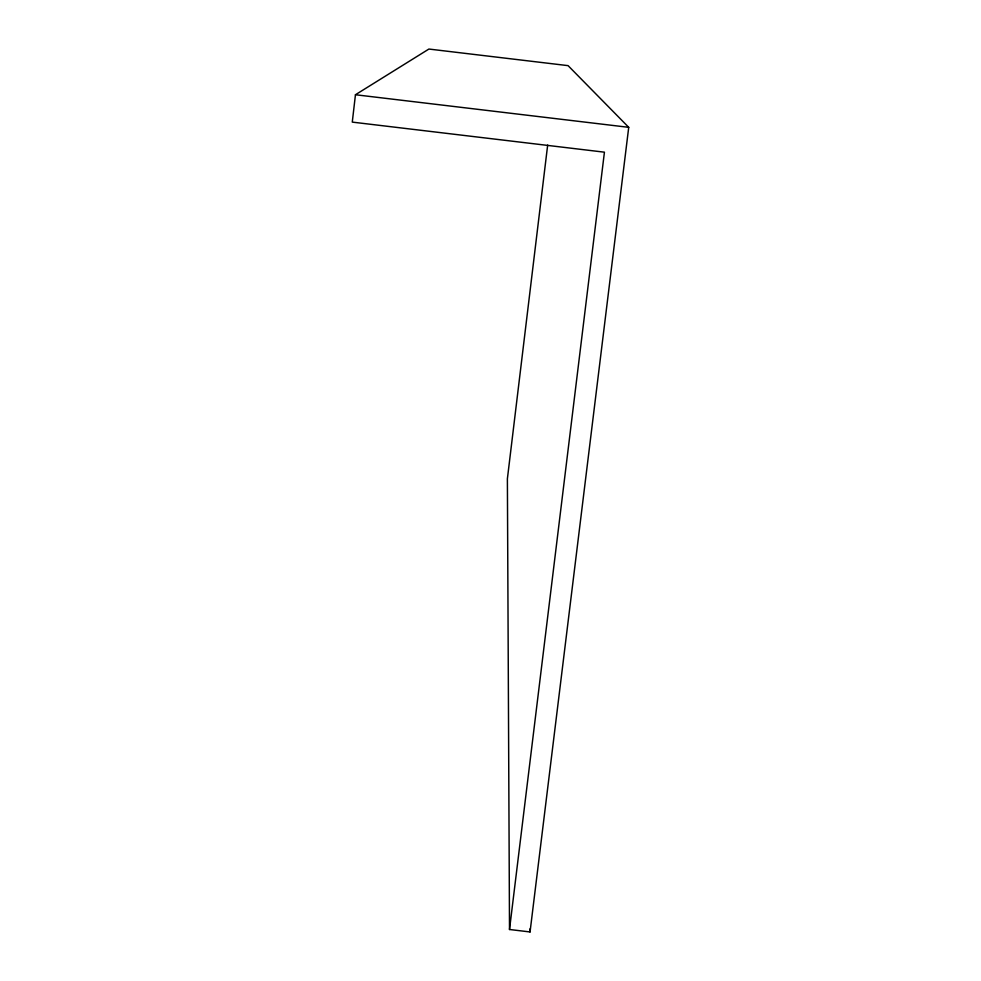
<?xml version="1.0" encoding="UTF-8"?>
<svg xmlns="http://www.w3.org/2000/svg" width="981" height="981" viewBox="0 0 981 981"><rect width="100%" height="100%" fill="white"/><g stroke="black" fill="none" stroke-linecap="round" stroke-linejoin="round"><path stroke-width="1.47" d="M355.453 94.74L352.277 122.11L604.431 152.178L509.507 929.498L530.047 931.95L628.723 127.334L568.073 65.641L428.905 49.05L355.453 94.74L628.723 127.334M547.668 145.065L507.385 478.789L509.507 929.498M529.961 928.884L530.047 931.95"/></g></svg>
